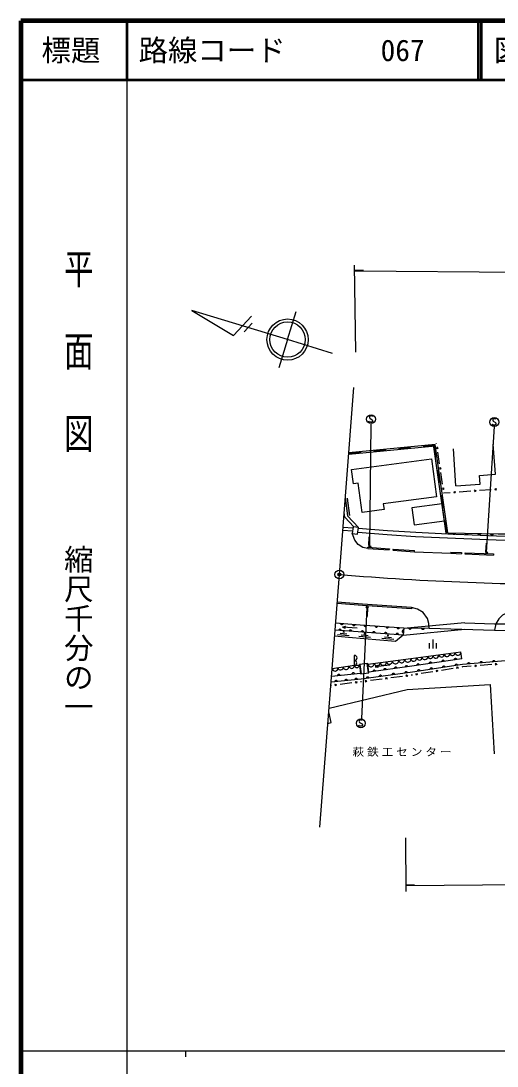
# Model space of a CAD drawing. Units: millimetres, scale not verified. Extents: x 40000 to 680000, y 20000 to 380000.
# Drawn here: x 40000 to 120940, y 202409 to 380000 of the extents above; entities that cross this region are included whole.
import ezdxf
from ezdxf.enums import TextEntityAlignment as Align

# ---------------------------------------------------------------- set-up
doc = ezdxf.new("R2010")
doc.units = ezdxf.units.MM
doc.header["$LTSCALE"] = 1000
doc.header["$PDMODE"] = 32
doc.header["$PDSIZE"] = 500
for name, color, linetype, lineweight in [('M-BGD', 7, 'Continuous', 25), ('M-TTL', 2, 'Continuous', 140), ('M-TTL-BAND', 7, 'Continuous', 25), ('M-TTL-LINE', 7, 'Continuous', 50)]:
    doc.layers.add(name, color=color, linetype=linetype, lineweight=lineweight)
doc.layers.add('M-OTRS', color=6, linetype='Continuous')
doc.layers.add('M-TTL-TXT', color=7, linetype='Continuous')
doc.styles.add('@ＭＳ ゴシック', font='')
doc.styles.add('ＭＳ ゴシック', font='')
doc.styles.get('@ＭＳ ゴシック').set_extended_font_data('@MS Gothic')
doc.styles.get('ＭＳ ゴシック').set_extended_font_data('MS Gothic')

msp = doc.modelspace()

# ---------------------------------------------------------------- hatches: boundary and pattern name
at = {"layer": 'M-BGD'}
for points in [[(106226, 307632), (104128, 307426), (104158, 307128), (106256, 307334)], [(110422, 308044), (108324, 307838), (108353, 307540), (110451, 307746)], [(110728, 305894), (110422, 308044), (110125, 308002), (110431, 305852)], [(97835, 306808), (95737, 306602), (95766, 306304), (97864, 306510)], [(102031, 307220), (99933, 307014), (99962, 306716), (102060, 306922)], [(111339, 301594), (111033, 303744), (110736, 303702), (111042, 301552)], [(95139, 298888), (95533, 295923), (95830, 295962), (95437, 298927)], [(111951, 297294), (111645, 299444), (111348, 299402), (111654, 297252)], [(112563, 292994), (112257, 295144), (111960, 295102), (112266, 292952)]]:
    msp.add_hatch(color=256, dxfattribs=at).paths.add_polyline_path(points)

# ---------------------------------------------------------------- linework, layer by layer
for p, q in [((96909, 323690), (96692, 338516)), ((96707, 337516), (233412, 336602)), ((96708, 337636), (98207, 337626)), ((85321, 325851), (69063, 330821)), ((85321, 325851), (86782, 330632)), ((79316, 328622), (77937, 327173)), ((85321, 325851), (83859, 321069)), ((92971, 323512), (85321, 325851)), ((99282, 290857), (99542, 311477)), ((119160, 289759), (120471, 311070)), ((110422, 308044), (95737, 306602)), ((110451, 307746), (95766, 306304)), ((112266, 292952), (110125, 308002)), ((112563, 292994), (110422, 308044)), ((110624, 307594), (110906, 307333)), ((110654, 308206), (110649, 308239)), ((110668, 307298), (110862, 307630)), ((113947, 300987), (113523, 307281)), ((109802, 305611), (110662, 299136)), ((111170, 304744), (110876, 306722)), ((111140, 304133), (111422, 303871)), ((111184, 303836), (111378, 304168)), ((111687, 301282), (111392, 303260)), ((111656, 300671), (111938, 300410)), ((111701, 300374), (111894, 300706)), ((117375, 300037), (117058, 300255)), ((117075, 300016), (117358, 300277)), ((119959, 300343), (117965, 300200)), ((120866, 300288), (120549, 300506)), ((120566, 300267), (120848, 300528)), ((95139, 298888), (95533, 295923)), ((95437, 298927), (95830, 295962)), ((111913, 299765), (111908, 299798)), ((112977, 299841), (111913, 299765)), ((113884, 299786), (113567, 300004)), ((113585, 299765), (113867, 300026)), ((116468, 300092), (114474, 299949)), ((95057, 295702), (94954, 296495)), ((95057, 295702), (96598, 294009)), ((95533, 295923), (97369, 293905)), ((96372, 293294), (94717, 293441)), ((96439, 293790), (94756, 293940)), ((99162, 290858), (99181, 292358)), ((119040, 289766), (119133, 291263)), ((132142, 291574), (120802, 291762)), ((132148, 292274), (120814, 292462)), ((98967, 290358), (98981, 290557)), ((98967, 290358), (102620, 290101)), ((98981, 290557), (102634, 290301)), ((102634, 290301), (102620, 290101)), ((103252, 290253), (103238, 290053)), ((103238, 290053), (106882, 289801)), ((103252, 290253), (106896, 290001)), ((106882, 289801), (106896, 290001)), ((106882, 289801), (113071, 289543)), ((113080, 289743), (113071, 289543)), ((113071, 289543), (114880, 289458)), ((113080, 289743), (114889, 289658)), ((114889, 289658), (114880, 289458)), ((115487, 289630), (115479, 289430)), ((115487, 289630), (120355, 289441)), ((115479, 289430), (120348, 289242)), ((120355, 289441), (120348, 289242)), ((98796, 280313), (97918, 261463)), ((98916, 280308), (98846, 278809)), ((106410, 280307), (106396, 280108)), ((115446, 277736), (105054, 276766)), ((95820, 275528), (93827, 275693)), ((95418, 275812), (94271, 275907)), ((97149, 276823), (94655, 277000)), ((95015, 276097), (94716, 276121)), ((94865, 276109), (94882, 276310)), ((99410, 275232), (97417, 275396)), ((99007, 275516), (97861, 275611)), ((98604, 275800), (98305, 275825)), ((98455, 275813), (98473, 276038)), ((102964, 275190), (101817, 275284)), ((102561, 275474), (102262, 275498)), ((102411, 275486), (102431, 275733)), ((104979, 275654), (115480, 276634)), ((109404, 276820), (120478, 276482)), ((103367, 274906), (101373, 275070)), ((109394, 274286), (109394, 273386)), ((109994, 274886), (109994, 273386)), ((110594, 274286), (110594, 273386)), ((96704, 270504), (96676, 272190)), ((106278, 271652), (114777, 272801)), ((114938, 271612), (114777, 272801)), ((129916, 271906), (115072, 270621)), ((92897, 269960), (96704, 270504)), ((96704, 270504), (97538, 270531)), ((97624, 270643), (97832, 269057)), ((99059, 269218), (98851, 270805)), ((98963, 270719), (106278, 271652)), ((102713, 270525), (100226, 270273)), ((113451, 269967), (111476, 269650)), ((114359, 269991), (114024, 270181)), ((114062, 269944), (114321, 270228)), ((115069, 270227), (114932, 270205)), ((116539, 270350), (115069, 270227)), ((117446, 270306), (117127, 270520)), ((117147, 270281), (117426, 270545)), ((120027, 270643), (118034, 270476)), ((120934, 270599), (120615, 270813)), ((120635, 270574), (120914, 270838)), ((97720, 269143), (92794, 268631)), ((101384, 268173), (99401, 267911)), ((102291, 268172), (101963, 268371)), ((101994, 268133), (102260, 268410)), ((104853, 268632), (102871, 268370)), ((105761, 268631), (105432, 268830)), ((105464, 268592), (105730, 268869)), ((106402, 268837), (106340, 268829)), ((106539, 268859), (106402, 268837)), ((107447, 268883), (107113, 269072)), ((107151, 268835), (107409, 269120)), ((109995, 269413), (108020, 269096)), ((110903, 269437), (110568, 269626)), ((110606, 269389), (110865, 269674)), ((92782, 267064), (92671, 267050)), ((93689, 267058), (93362, 267258)), ((93392, 267020), (93659, 267296)), ((96254, 267504), (94270, 267252)), ((97162, 267498), (96834, 267698)), ((96864, 267460), (97132, 267736)), ((97852, 267706), (97742, 267692)), ((97914, 267714), (97852, 267706)), ((98822, 267713), (98493, 267912)), ((98524, 267674), (98790, 267951)), ((119759, 267244), (120460, 255456)), ((105357, 241167), (105434, 232098)), ((105424, 233218), (106924, 233231)), ((105425, 233098), (234506, 234277))]:
    msp.add_line(p, q, dxfattribs=at)
for points in [[(69063, 330821), (76129, 326569), (77670, 328190), (79211, 329810)], [(90805, 242978), (94135, 285933), (96600, 317739)], [(99757, 312804), (99697, 312864), (99577, 312894), (99457, 312894), (99277, 312804), (99247, 312624), (99307, 312474), (99727, 312234), (99787, 312084), (99757, 311904), (99607, 311814), (99397, 311814), (99217, 311904), (99157, 311994)], [(120711, 312319), (120651, 312379), (120531, 312409), (120411, 312409), (120231, 312319), (120201, 312139), (120261, 311989), (120681, 311749), (120741, 311599), (120711, 311419), (120561, 311329), (120351, 311329), (120171, 311419), (120111, 311509)], [(113947, 300987), (118060, 301264), (117958, 302783), (120642, 302964), (120296, 308088)], [(110662, 299136), (101598, 297932), (101725, 296972), (97979, 296475), (97321, 301431), (96528, 301326), (96199, 303804), (109802, 305611)], [(120786, 291763), (112527, 292095), (107071, 292347), (102275, 292655), (97254, 293051)], [(120814, 292462), (112559, 292794), (107116, 293046), (102330, 293353), (97347, 293746)], [(112563, 292994), (121134, 292840), (123622, 292833), (125080, 293620)], [(98967, 290358), (98111, 290547), (97351, 291013), (96754, 291745), (96465, 292490), (96317, 292886)], [(113384, 292979), (113403, 292919), (113432, 292868), (113481, 292817), (113531, 292786), (113590, 292765), (113670, 292764), (113731, 292783), (113781, 292812), (113832, 292861), (113863, 292910), (113884, 292970)], [(115527, 292941), (115546, 292880), (115575, 292830), (115624, 292779), (115673, 292748), (115733, 292727), (115813, 292725), (115873, 292744), (115924, 292773), (115975, 292823), (116006, 292872), (116027, 292932)], [(117670, 292902), (117689, 292842), (117718, 292791), (117767, 292740), (117816, 292709), (117876, 292688), (117956, 292687), (118016, 292706), (118067, 292735), (118118, 292784), (118149, 292834), (118170, 292893)], [(119813, 292864), (119832, 292803), (119861, 292753), (119910, 292702), (119959, 292671), (120019, 292650), (120099, 292649), (120159, 292667), (120210, 292697), (120261, 292746), (120292, 292795), (120313, 292855)], [(106396, 280108), (98049, 280675), (93755, 281026)], [(106410, 280307), (98064, 280874), (93770, 281225)], [(109404, 276820), (109352, 277591), (109093, 278480), (108349, 279486), (107429, 280043), (106410, 280307)], [(123590, 279608), (122718, 279417), (121860, 279003), (121227, 278406), (120714, 277564), (120478, 276482), (130379, 276408), (132756, 276380), (136513, 276231)], [(93500, 277738), (97644, 277391), (105064, 276900), (109404, 276820)], [(94287, 277672), (94302, 277611), (94327, 277558), (94373, 277504), (94420, 277470), (94478, 277445), (94558, 277438), (94620, 277453), (94672, 277479), (94726, 277525), (94760, 277572), (94785, 277630)], [(96359, 277498), (96374, 277437), (96399, 277385), (96445, 277331), (96492, 277297), (96550, 277272), (96630, 277265), (96692, 277280), (96744, 277306), (96798, 277351), (96832, 277399), (96857, 277457)], [(98322, 277346), (98338, 277285), (98364, 277233), (98411, 277180), (98459, 277146), (98517, 277123), (98597, 277117), (98658, 277133), (98710, 277160), (98764, 277207), (98797, 277254), (98821, 277313)], [(100177, 277223), (100193, 277162), (100219, 277110), (100266, 277057), (100314, 277024), (100372, 277000), (100452, 276995), (100513, 277011), (100565, 277037), (100618, 277084), (100652, 277132), (100676, 277190)], [(102032, 277101), (102048, 277039), (102074, 276988), (102121, 276934), (102169, 276901), (102227, 276877), (102307, 276872), (102368, 276888), (102420, 276915), (102473, 276961), (102507, 277009), (102531, 277068)], [(115446, 277736), (120499, 277582), (123680, 277558)], [(104979, 275654), (103668, 274580), (95657, 275241), (93321, 275434)], [(105064, 276900), (104979, 275654), (95020, 276343), (93403, 276491)], [(94460, 276394), (94446, 276456), (94421, 276508), (94375, 276563), (94328, 276597), (94270, 276622), (94191, 276630), (94129, 276615), (94077, 276590), (94022, 276545), (93988, 276497), (93962, 276440)], [(96265, 276257), (96249, 276318), (96223, 276370), (96176, 276424), (96129, 276457), (96070, 276481), (95990, 276487), (95929, 276471), (95877, 276444), (95824, 276398), (95790, 276350), (95766, 276292)], [(98257, 276119), (98241, 276181), (98215, 276233), (98168, 276286), (98120, 276319), (98062, 276343), (97982, 276349), (97921, 276333), (97869, 276307), (97816, 276260), (97782, 276212), (97758, 276154)], [(100249, 275982), (100233, 276043), (100206, 276095), (100160, 276148), (100112, 276181), (100054, 276206), (99974, 276211), (99913, 276195), (99861, 276169), (99807, 276122), (99774, 276075), (99750, 276016)], [(102240, 275844), (102225, 275905), (102198, 275957), (102152, 276010), (102104, 276044), (102045, 276068), (101966, 276073), (101904, 276058), (101852, 276031), (101799, 275985), (101766, 275937), (101742, 275878)], [(104232, 275706), (104216, 275767), (104190, 275819), (104143, 275873), (104096, 275906), (104037, 275930), (103957, 275936), (103896, 275920), (103844, 275893), (103791, 275847), (103757, 275799), (103733, 275741)], [(103887, 276978), (103903, 276917), (103929, 276865), (103976, 276812), (104024, 276778), (104082, 276754), (104162, 276749), (104223, 276765), (104275, 276792), (104328, 276838), (104362, 276886), (104386, 276945)], [(105038, 276527), (104977, 276511), (104925, 276484), (104872, 276438), (104838, 276390), (104814, 276331), (104809, 276252), (104825, 276190), (104851, 276138), (104898, 276085), (104946, 276052), (105004, 276028)], [(105899, 276885), (105917, 276824), (105947, 276774), (105996, 276723), (106045, 276692), (106105, 276671), (106185, 276669), (106245, 276688), (106296, 276717), (106346, 276766), (106377, 276816), (106398, 276875)], [(108069, 276844), (108088, 276784), (108117, 276733), (108166, 276683), (108215, 276652), (108275, 276630), (108355, 276629), (108415, 276648), (108466, 276677), (108517, 276726), (108547, 276775), (108569, 276835)], [(115072, 270621), (106569, 269370), (97851, 268152), (92715, 267618)], [(114938, 271612), (106443, 270362), (99145, 269331)], [(103954, 270010), (103925, 270067), (103889, 270112), (103832, 270155), (103779, 270177), (103716, 270189), (103637, 270178), (103580, 270149), (103535, 270113), (103493, 270056), (103470, 270002), (103459, 269940)], [(105778, 270268), (105750, 270325), (105713, 270370), (105657, 270413), (105603, 270435), (105541, 270447), (105461, 270435), (105405, 270407), (105359, 270371), (105317, 270314), (105294, 270260), (105283, 270198)], [(107752, 270555), (107723, 270611), (107686, 270656), (107630, 270698), (107576, 270721), (107514, 270732), (107434, 270720), (107378, 270692), (107333, 270655), (107291, 270598), (107268, 270544), (107257, 270482)], [(109876, 270867), (109847, 270923), (109810, 270969), (109754, 271011), (109700, 271033), (109637, 271044), (109558, 271033), (109502, 271004), (109457, 270967), (109415, 270910), (109392, 270857), (109381, 270794)], [(110005, 269875), (109977, 269932), (109940, 269977), (109883, 270019), (109829, 270042), (109767, 270053), (109688, 270041), (109631, 270012), (109586, 269976), (109544, 269919), (109521, 269865), (109510, 269803)], [(112000, 271179), (111971, 271236), (111934, 271281), (111877, 271323), (111824, 271346), (111761, 271357), (111682, 271345), (111626, 271316), (111581, 271280), (111538, 271223), (111516, 271169), (111505, 271107)], [(112131, 270188), (112102, 270245), (112065, 270290), (112009, 270332), (111955, 270354), (111893, 270365), (111813, 270354), (111757, 270325), (111712, 270288), (111670, 270231), (111647, 270178), (111636, 270115)], [(114124, 271492), (114095, 271548), (114058, 271593), (114001, 271636), (113948, 271658), (113885, 271669), (113806, 271657), (113750, 271629), (113705, 271592), (113662, 271535), (113640, 271481), (113629, 271419)], [(114257, 270501), (114228, 270557), (114191, 270602), (114134, 270644), (114081, 270667), (114018, 270678), (113939, 270666), (113883, 270638), (113838, 270601), (113795, 270544), (113773, 270490), (113762, 270428)], [(116382, 270734), (116357, 270792), (116322, 270839), (116268, 270885), (116216, 270910), (116154, 270925), (116075, 270918), (116017, 270893), (115969, 270859), (115924, 270805), (115898, 270752), (115883, 270691)], [(118502, 270918), (118477, 270976), (118443, 271023), (118389, 271068), (118336, 271094), (118275, 271109), (118195, 271102), (118137, 271077), (118090, 271042), (118044, 270988), (118019, 270936), (118004, 270874)], [(120623, 271101), (120598, 271159), (120563, 271206), (120509, 271252), (120457, 271278), (120395, 271292), (120316, 271285), (120258, 271260), (120210, 271226), (120165, 271172), (120139, 271120), (120125, 271058)], [(94274, 268785), (94248, 268843), (94213, 268889), (94158, 268934), (94105, 268958), (94043, 268972), (93964, 268964), (93906, 268938), (93860, 268903), (93815, 268848), (93790, 268795), (93777, 268733)], [(96737, 269041), (96711, 269099), (96676, 269145), (96621, 269190), (96568, 269214), (96507, 269228), (96427, 269220), (96370, 269194), (96323, 269159), (96278, 269104), (96254, 269051), (96240, 268989)], [(97243, 268088), (97217, 268146), (97182, 268193), (97127, 268237), (97075, 268262), (97013, 268276), (96933, 268267), (96876, 268241), (96829, 268206), (96785, 268151), (96760, 268099), (96746, 268037)], [(99188, 268339), (99160, 268395), (99123, 268441), (99067, 268483), (99013, 268506), (98951, 268517), (98872, 268506), (98815, 268478), (98770, 268442), (98727, 268385), (98704, 268332), (98693, 268269)], [(100305, 269495), (100277, 269551), (100240, 269596), (100184, 269639), (100130, 269662), (100068, 269673), (99989, 269662), (99932, 269634), (99887, 269597), (99844, 269540), (99821, 269487), (99810, 269425)], [(101368, 268643), (101340, 268700), (101303, 268745), (101247, 268788), (101193, 268811), (101131, 268822), (101051, 268811), (100995, 268783), (100949, 268746), (100907, 268690), (100884, 268636), (100873, 268574)], [(102129, 269752), (102101, 269809), (102064, 269854), (102008, 269897), (101954, 269920), (101892, 269931), (101813, 269920), (101756, 269892), (101711, 269855), (101668, 269798), (101646, 269745), (101634, 269682)], [(103547, 268948), (103519, 269004), (103483, 269050), (103426, 269092), (103372, 269115), (103310, 269127), (103231, 269116), (103174, 269087), (103129, 269051), (103086, 268994), (103064, 268941), (103052, 268879)], [(105727, 269252), (105699, 269309), (105662, 269354), (105606, 269397), (105552, 269420), (105490, 269431), (105411, 269420), (105354, 269392), (105309, 269355), (105266, 269299), (105243, 269245), (105232, 269183)], [(107879, 269563), (107851, 269619), (107814, 269664), (107757, 269707), (107703, 269729), (107641, 269740), (107562, 269728), (107505, 269700), (107460, 269663), (107418, 269606), (107396, 269552), (107385, 269490)], [(92373, 263199), (105660, 266406), (119759, 267244)], [(93820, 267733), (93794, 267790), (93759, 267837), (93704, 267881), (93651, 267906), (93589, 267920), (93510, 267911), (93452, 267885), (93405, 267850), (93361, 267795), (93336, 267743), (93322, 267681)], [(95532, 267911), (95506, 267968), (95471, 268015), (95416, 268059), (95363, 268084), (95301, 268098), (95221, 268089), (95164, 268063), (95117, 268028), (95073, 267973), (95048, 267921), (95034, 267859)], [(92174, 260641), (92758, 260782), (92325, 262578)], [(98011, 261133), (97951, 261193), (97831, 261223), (97711, 261223), (97531, 261133), (97501, 260953), (97561, 260803), (97981, 260563), (98041, 260413), (98011, 260233), (97861, 260143), (97651, 260143), (97471, 260233), (97411, 260323)]]:
    msp.add_lwpolyline(points, dxfattribs=at)
for points in [[(106820, 294366), (111977, 295035), (111601, 297933), (106444, 297264)], [(97215, 292764), (97369, 293905), (96471, 294026), (96317, 292886)], [(94655, 277000), (95143, 276805), (95166, 277124)], [(94715, 276996), (95125, 276836), (95143, 277096)], [(94775, 276992), (95107, 276868), (95121, 277067)], [(94835, 276987), (95089, 276899), (95099, 277039)], [(94895, 276983), (95072, 276931), (95077, 277010)], [(94975, 276977), (95054, 276962), (95055, 276982)], [(97525, 270630), (97733, 269044), (99158, 269231), (98950, 270818)], [(100226, 270273), (100739, 270164), (100707, 270482)], [(100285, 270279), (100716, 270192), (100690, 270450)], [(100345, 270285), (100694, 270219), (100673, 270418)], [(100405, 270291), (100671, 270247), (100656, 270387)], [(100465, 270297), (100648, 270275), (100640, 270355)], [(100544, 270305), (100625, 270303), (100623, 270323)]]:
    msp.add_lwpolyline(points, close=True, dxfattribs=at)
for centre, radius in [((85321, 325851), 3500), ((85321, 325851), 3000), ((99517, 312324), 750), ((120471, 311839), 750), ((99307, 290684), 150), ((99307, 290684), 90), ((99307, 290684), 30), ((119171, 289651), 150), ((119171, 289651), 90), ((119171, 289651), 30), ((94135, 285933), 750), ((94135, 285933), 30), ((98849, 280381), 150), ((98849, 280381), 90), ((98849, 280381), 30), ((97771, 260653), 750)]:
    msp.add_circle(centre, radius, dxfattribs=at)
for centre, radius, start, end in [((135246, 784240), 500000, 265.28366, 270.30127), ((96683, 271753), 450, 270.96215, 90.96215), ((106774, 271719), 500, 187.70049, 7.70049), ((107715, 271846), 450, 187.70049, 7.70049), ((108656, 271973), 500, 187.70049, 7.70049), ((109598, 272100), 450, 187.70049, 7.70049), ((110539, 272228), 500, 187.70049, 7.70049), ((111481, 272355), 450, 187.70049, 7.70049), ((112422, 272482), 500, 187.70049, 7.70049), ((113364, 272610), 450, 187.70049, 7.70049), ((114305, 272737), 500, 187.70049, 7.70049), ((93392, 270031), 500, 188.12681, 8.12681), ((94332, 270165), 450, 188.12681, 8.12681), ((95273, 270299), 500, 188.12681, 8.12681), ((96213, 270434), 450, 188.12681, 8.12681), ((96697, 270904), 400, 270.96215, 90.96215), ((97104, 270517), 400, 181.8889, 1.8889), ((99508, 270788), 550, 187.26806, 7.26806), ((100550, 270921), 500, 187.26806, 7.26806), ((101591, 271054), 550, 187.26806, 7.26806), ((102633, 271187), 500, 187.26806, 7.26806), ((103675, 271320), 550, 187.26806, 7.26806), ((104716, 271452), 500, 187.26806, 7.26806), ((105758, 271585), 550, 187.26806, 7.26806)]:
    msp.add_arc(centre, radius, start, end, dxfattribs=at)
at = {"layer": 'M-OTRS'}
msp.add_point((94135, 285933), dxfattribs=at)
at = {"layer": 'M-TTL'}
for p, q in [((680000, 380000), (40000, 380000)), ((40000, 380000), (40000, 20000))]:
    msp.add_line(p, q, dxfattribs=at)
at = {"layer": 'M-TTL-BAND'}
for p, q in [((58000, 370000), (58000, 20000)), ((40000, 205000), (579000, 205000)), ((68000, 205000), (68000, 204000))]:
    msp.add_line(p, q, dxfattribs=at)
at = {"layer": 'M-TTL-LINE'}
for p, q in [((58000, 380000), (58000, 370000)), ((117750, 380000), (117750, 370000)), ((118250, 380000), (118250, 370000)), ((40000, 370000), (680000, 370000))]:
    msp.add_line(p, q, dxfattribs=at)

# ---------------------------------------------------------------- texts
at = {"layer": 'M-BGD', "insert": (96362, 254972), "char_height": 1320, "attachment_point": 7, "style": 'ＭＳ ゴシック'}
msp.add_mtext('\\T1.25;\\W1.1;萩鉄工センター', dxfattribs=at)
at = {"layer": 'M-TTL-BAND', "style": '@ＭＳ ゴシック', "width": 1.4}
msp.add_text('平  面  図', height=3666, rotation=270, dxfattribs=at).set_placement((49777, 306475), align=Align.MIDDLE_RIGHT)
at = {"layer": 'M-TTL-BAND', "style": '@ＭＳ ゴシック'}
msp.add_text('縮尺千分の一', height=3666, rotation=270, dxfattribs=at).set_placement((49777, 261030), align=Align.MIDDLE_RIGHT)
at = {"layer": 'M-TTL-TXT', "style": 'ＭＳ ゴシック'}
msp.add_text('標題', height=3666, dxfattribs=at).set_placement((48500, 375000), align=Align.MIDDLE_CENTER)
for s, p in [('路線コード', (60000, 375000)), ('067', (101142, 375000)), ('図面コード', (120380, 375000))]:
    msp.add_text(s, height=3666, dxfattribs=at).set_placement(p, align=Align.MIDDLE_LEFT)

doc.saveas('drawing.dxf')
